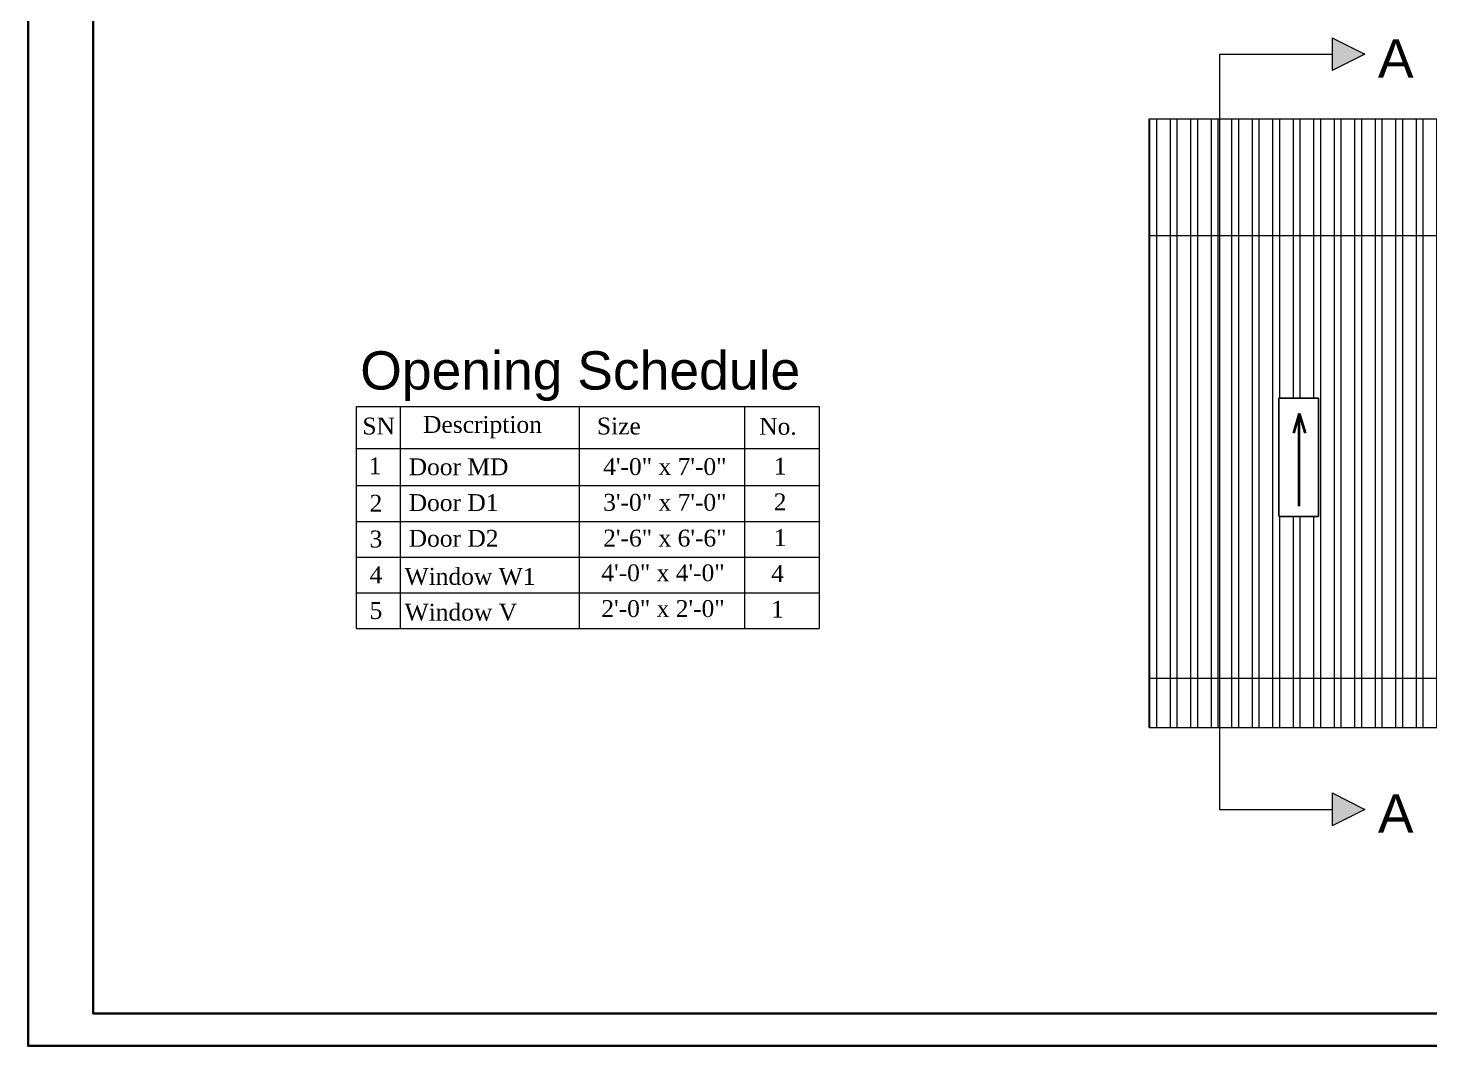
# Model space of a CAD drawing. Header units: inches. Extents: x 54699 to 80583, y -8431 to -3547.
# Drawn here: x 73821 to 74334, y -7188 to -6816 of the extents above; entities that cross this region are included whole.
import ezdxf

# ---------------------------------------------------------------- set-up
doc = ezdxf.new("R2010")
doc.units = ezdxf.units.IN
doc.header["$LTSCALE"] = 0.5
doc.header["$MEASUREMENT"] = 0
for name, color, linetype, lineweight in [('DIM_LINE', 173, 'Continuous', 20), ('door', 202, 'Continuous', 5), ('steps', 253, 'Continuous', 20), ('WALL - A', 1, 'Continuous', 40)]:
    doc.layers.add(name, color=color, linetype=linetype, lineweight=lineweight)
doc.layers.add('Normal Wall', color=7, linetype='Continuous', lineweight=35, true_color=0xffaf89)
doc.styles.get("Standard").update_dxf_attribs({"font": 'arial.ttf'})
doc.styles.add('Times', font='times.ttf')
pattern_1 = [(90, (104651.224, 353541.492), (-7.5, 2e-15), []), (90, (104653.724, 353543.992), (-7.5, 2e-15), [])]

msp = doc.modelspace()

# ---------------------------------------------------------------- hatches: boundary and pattern name
at = {"linetype": 'ByBlock', "lineweight": 5}
for points in [[(74309.87, -6825.15), (74297.87, -6819.15), (74297.87, -6831.15)], [(74309.87, -7101.42), (74297.87, -7095.42), (74297.87, -7107.42)]]:
    msp.add_hatch(color=7, dxfattribs=at).paths.add_polyline_path(points)
at = {"layer": 'DIM_LINE'}
h = msp.add_hatch(dxfattribs=at)
h.set_pattern_fill('ANSI32', color=256, scale=20, angle=45)
h.set_pattern_definition(pattern_1)
h.paths.add_polyline_path([(74554.95, -6891.42), (74554.95, -7053.42), (74230.95, -7053.42), (74230.95, -7071.42), (74566.95, -7071.42), (74566.95, -6848.8), (74230.95, -6848.8), (74230.95, -6891.42)])
h = msp.add_hatch(dxfattribs=at)
h.set_pattern_fill('ANSI32', color=256, scale=20, angle=45)
h.set_pattern_definition(pattern_1)
h.paths.add_polyline_path([(74230.95, -6891.42), (74230.95, -7053.42), (74554.95, -7053.42), (74554.95, -6891.42)])
h.paths.add_polyline_path([(74364.89, -6950.95), (74364.89, -6994.27), (74350.44, -6994.27), (74350.44, -6950.95)], flags=16)
h.paths.add_polyline_path([(74422.44, -6950.95), (74436.89, -6950.95), (74436.89, -6994.27), (74422.44, -6994.27)], flags=16)
h.paths.add_polyline_path([(74292.89, -6950.95), (74292.89, -6994.27), (74278.44, -6994.27), (74278.44, -6950.95)], flags=16)
h.paths.add_polyline_path([(74494.44, -6950.95), (74508.89, -6950.95), (74508.89, -6994.27), (74494.44, -6994.27)], flags=16)

# ---------------------------------------------------------------- linework, layer by layer
at = {"color": 7, "linetype": 'ByBlock', "lineweight": 5}
for p, q in [((74297.87, -6819.15), (74297.87, -6831.15)), ((74297.87, -6819.15), (74309.87, -6825.15)), ((74256.7, -6825.15), (74256.7, -7101.42)), ((74256.7, -6825.15), (74297.87, -6825.15)), ((74309.87, -6825.15), (74297.87, -6831.15)), ((74297.87, -7095.42), (74297.87, -7107.42)), ((74297.87, -7095.42), (74309.87, -7101.42)), ((74256.7, -7101.42), (74297.87, -7101.42)), ((74309.87, -7101.42), (74297.87, -7107.42))]:
    msp.add_line(p, q, dxfattribs=at)
at = {"layer": 'DIM_LINE'}
msp.add_lwpolyline([(74292.89, -6950.95), (74278.44, -6950.95), (74278.44, -6994.27), (74292.89, -6994.27)], close=True, dxfattribs=at)
at = {"layer": 'door', "ltscale": 0.5}
for p, q in [((74230.95, -7071.42), (74230.95, -6848.8)), ((74230.95, -6848.8), (74566.95, -6848.8)), ((74230.95, -6891.42), (74554.95, -6891.42)), ((74230.95, -7053.42), (74554.95, -7053.42)), ((74230.95, -7071.42), (74566.95, -7071.42))]:
    msp.add_line(p, q, dxfattribs=at)
msp.add_lwpolyline([(74292.89, -6994.27), (74278.44, -6994.27), (74278.44, -6950.95), (74292.89, -6950.95)], close=True, dxfattribs=at)
at = {"layer": 'Normal Wall'}
for points in [[(73820.91, -6437.44), (74878.92, -6437.44), (74878.92, -7187.97), (73820.91, -7187.97)], [(73820.91, -6437.44), (74878.92, -6437.44), (74878.92, -7187.97), (73820.91, -7187.97)], [(74867.01, -6449.35), (73844.73, -6449.35), (73844.73, -7176.06), (74867.01, -7176.06)], [(74867.01, -6449.35), (73844.73, -6449.35), (73844.73, -7176.06), (74867.01, -7176.06)]]:
    msp.add_lwpolyline(points, close=True, dxfattribs=at)
at = {"layer": 'steps', "color": 7, "lineweight": 5, "ltscale": 0.3}
for p, q in [((73941.06, -6954.02), (74110.28, -6954.02)), ((73941.06, -7035.29), (73941.06, -6954.02)), ((73957.01, -6954.02), (73957.01, -7035.29)), ((74022.43, -6954.02), (74022.43, -7035.29)), ((74082.97, -6954.02), (74082.97, -7035.29)), ((74110.28, -6954.02), (74110.28, -7035.29)), ((73941.06, -6969.39), (74110.28, -6969.39)), ((73941.06, -6969.39), (74110.28, -6969.39)), ((73941.06, -6982.96), (74110.28, -6982.96)), ((73941.06, -6996.05), (74110.28, -6996.05)), ((73941.06, -7009.13), (74110.28, -7009.13)), ((73941.06, -7022.21), (74110.28, -7022.21)), ((73941.06, -7035.29), (74110.28, -7035.29))]:
    msp.add_line(p, q, dxfattribs=at)
at = {"layer": 'WALL - A'}
for p, q in [((74285.86, -6956.53), (74283.73, -6963.83)), ((74285.86, -6990.51), (74285.86, -6956.53)), ((74285.86, -6956.53), (74287.98, -6963.83))]:
    msp.add_line(p, q, dxfattribs=at)

# ---------------------------------------------------------------- texts
at = {"color": 7, "linetype": 'ByBlock', "lineweight": 5}
msp.add_text('Opening Schedule', height=14, dxfattribs=at).set_placement((73942.42, -6947.82))
at = {"color": 7, "linetype": 'ByBlock', "lineweight": 5, "char_height": 14, "width": 26.5803, "attachment_point": 1}
for insert in [(74314.63, -6819.7), (74314.63, -7095.96)]:
    msp.add_mtext('A', dxfattribs=dict(at, insert=insert))
at = {"layer": 'steps', "color": 7, "lineweight": 5, "ltscale": 0.3, "style": 'Times'}
for s, height, p in [('Description', 6.169, (73965.39, -6963.68)), ('SN', 6.169, (73943.2, -6964.25)), ('Size', 6.169, (74028.98, -6964.25)), ('No.', 6.169, (74088.33, -6964.37)), ('1', 6.17, (73945.5, -6978.8)), ('Door MD', 6.169, (73960.13, -6979.18)), ('4\'-0" x 7\'-0"', 6.169, (74031.27, -6979.09)), ('1', 6.17, (74093.65, -6978.92)), ('2', 6.17, (73945.82, -6992.51)), ('Door D1', 6.169, (73960.13, -6992.26)), ('3\'-0" x 7\'-0"', 6.169, (74031.27, -6992.17)), ('2', 6.17, (74093.65, -6992)), ('1', 6.17, (74093.65, -7005.09)), ('3', 6.17, (73945.82, -7005.59)), ('Door D2', 6.169, (73960.13, -7005.34)), ('2\'-6" x 6\'-6"', 6.169, (74031.27, -7005.25)), ('4', 6.17, (73945.82, -7018.67)), ('Window W1', 6.169, (73958.64, -7019.27)), ('4\'-0" x 4\'-0"', 6.169, (74030.59, -7017.96)), ('4', 6.17, (74092.7, -7018.17)), ('5', 6.17, (73945.82, -7031.76)), ('Window V', 6.169, (73958.64, -7032.35)), ('2\'-0" x 2\'-0"', 6.169, (74030.59, -7031.04)), ('1', 6.17, (74092.7, -7031.25))]:
    msp.add_text(s, height=height, dxfattribs=at).set_placement(p)

doc.saveas('drawing.dxf')
